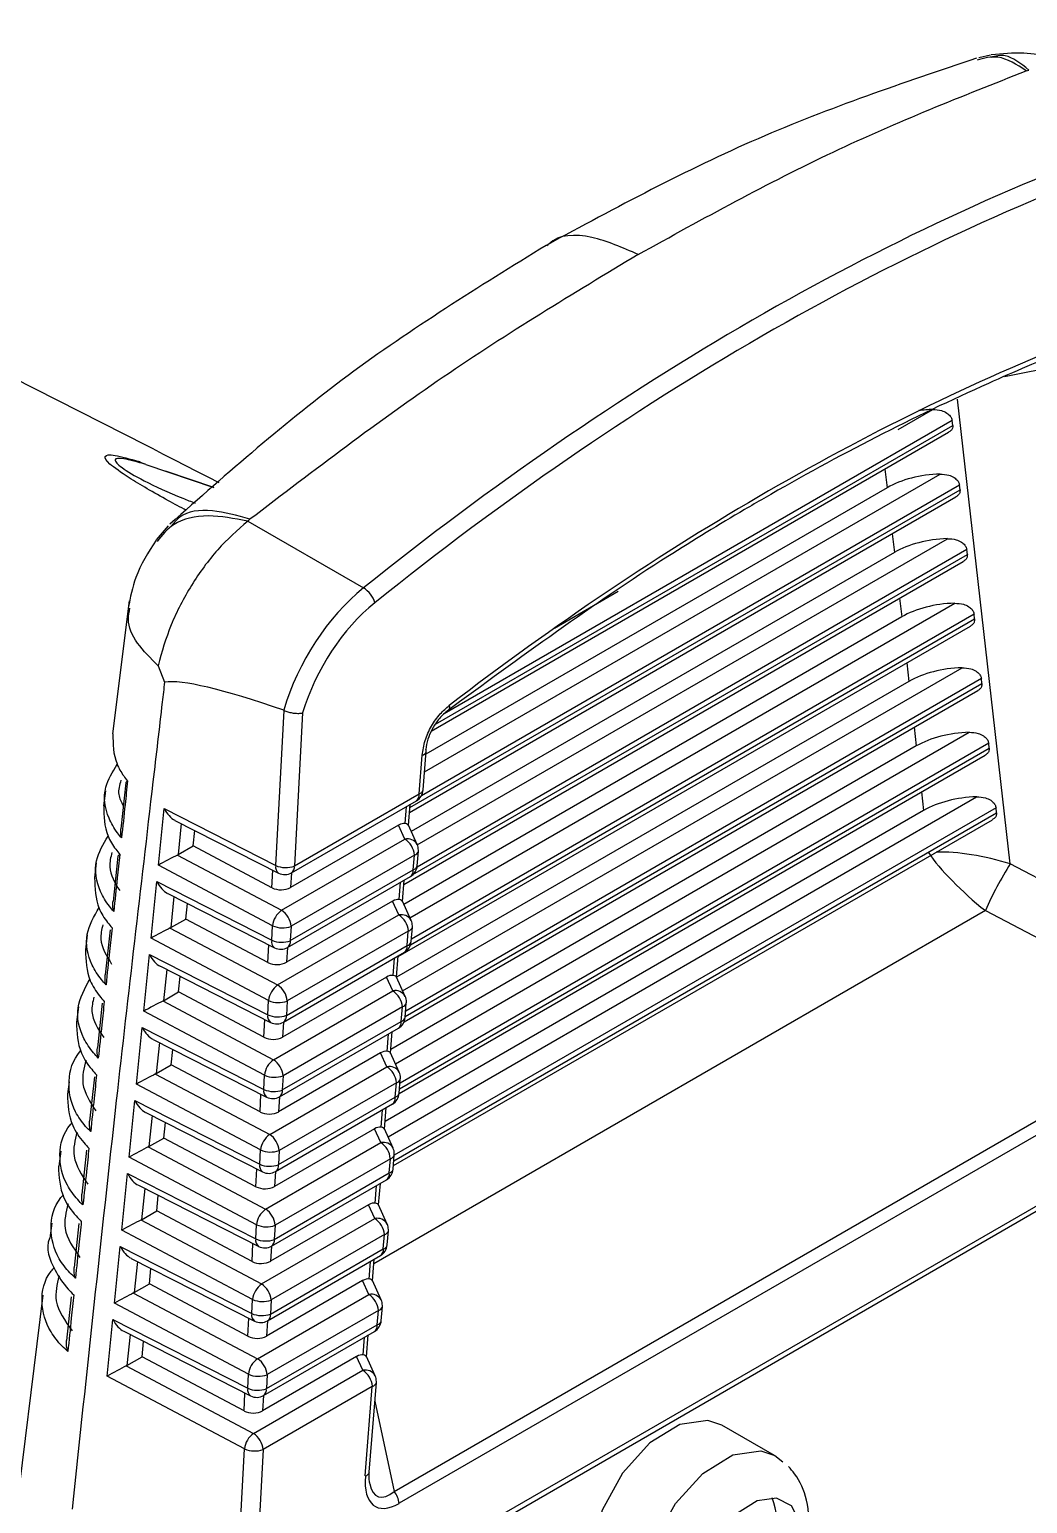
# Model space of a CAD drawing. Extents: x 17.1 to 113.1, y 3.8 to 84.5.
# Drawn here: x 26.291 to 27.026, y 69.6 to 70.685 of the extents above; entities that cross this region are included whole.
import ezdxf

# ---------------------------------------------------------------- set-up
doc = ezdxf.new("R2010")
doc.units = 0
doc.header["$MEASUREMENT"] = 0
doc.layers.add('OBJECT', color=7, linetype='CONTINUOUS')

msp = doc.modelspace()

# ---------------------------------------------------------------- linework, layer by layer
at = {"layer": 'OBJECT'}
for p, q in [((26.999, 70.6662), (26.9904, 70.6643)), ((27.0253, 70.6546), (27.0271, 70.6552)), ((27.0092, 70.4295), (27.085, 70.4449)), ((26.9309, 70.3905), (26.9564, 70.4053)), ((27.0134, 70.0708), (26.9747, 70.4129)), ((26.5901, 70.1737), (26.9711, 70.3936)), ((26.9707, 70.3972), (26.5965, 70.1812)), ((26.9711, 70.3936), (26.9707, 70.3972)), ((26.5871, 70.1686), (26.968, 70.3885)), ((26.377, 70.3648), (26.427, 70.3479)), ((26.4271, 70.348), (26.3915, 70.36)), ((26.9212, 70.3614), (26.9228, 70.3476)), ((26.9761, 70.3497), (26.5798, 70.121)), ((26.5822, 70.1386), (26.9618, 70.3577)), ((26.9765, 70.3461), (26.9761, 70.3497)), ((26.5711, 70.1087), (26.9734, 70.3409)), ((26.5714, 70.1123), (26.9765, 70.3461)), ((26.9228, 70.3476), (26.5832, 70.1516)), ((26.3934, 70.3197), (26.3846, 70.3093)), ((26.4536, 70.3245), (26.4519, 70.3232)), ((26.4519, 70.3232), (26.5372, 70.274)), ((26.5768, 70.0849), (26.9672, 70.3102)), ((26.9266, 70.3139), (26.9282, 70.3001)), ((26.9282, 70.3001), (26.5724, 70.0947)), ((26.5736, 70.0629), (26.9819, 70.2986)), ((26.9815, 70.3022), (26.5766, 70.0685)), ((26.9819, 70.2986), (26.9815, 70.3022)), ((26.567, 70.0557), (26.9788, 70.2934)), ((26.3647, 70.2645), (26.3524, 70.1665)), ((26.5714, 70.0311), (26.9726, 70.2627)), ((26.6778, 70.2444), (26.7247, 70.2715)), ((26.932, 70.2664), (26.9336, 70.2526)), ((26.9336, 70.2526), (26.567, 70.041)), ((26.5718, 70.0112), (26.9872, 70.2511)), ((26.9868, 70.2547), (26.5725, 70.0155)), ((26.9872, 70.2511), (26.9868, 70.2547)), ((26.5628, 70.0026), (26.9842, 70.2459)), ((26.9374, 70.2189), (26.9389, 70.2051)), ((26.3859, 70.2167), (26.3907, 70.2046)), ((26.566, 69.9774), (26.978, 70.2152)), ((26.9922, 70.2072), (26.5683, 69.9624)), ((26.9926, 70.2035), (26.9922, 70.2072)), ((26.9389, 70.2051), (26.5616, 69.9873)), ((26.5671, 69.9545), (26.9896, 70.1984)), ((26.5679, 69.9584), (26.9926, 70.2035)), ((26.4726, 70.0697), (26.4787, 70.1838)), ((26.4787, 70.1838), (26.4784, 70.1839)), ((26.4923, 70.1819), (26.4863, 70.0693)), ((26.5607, 69.9237), (26.9833, 70.1677)), ((26.9428, 70.1714), (26.9443, 70.1576)), ((26.9443, 70.1576), (26.5573, 69.9342)), ((26.5637, 69.9053), (26.998, 70.156)), ((26.9976, 70.1596), (26.5641, 69.9094)), ((26.5811, 70.1252), (26.5834, 70.1537)), ((26.998, 70.156), (26.9976, 70.1596)), ((26.5635, 69.9018), (26.9949, 70.1509)), ((26.5782, 70.1224), (26.5805, 70.1508)), ((26.3471, 70.1247), (26.3457, 70.1135)), ((26.3621, 70.1305), (26.3584, 70.0967)), ((26.4863, 70.0693), (26.5782, 70.1224)), ((26.9481, 70.1238), (26.9497, 70.1101)), ((26.3862, 70.0698), (26.3903, 70.1115)), ((26.3903, 70.1115), (26.4726, 70.0697)), ((26.4842, 70.0643), (26.5762, 70.1173)), ((26.9497, 70.1101), (26.5532, 69.8811)), ((26.5553, 69.8699), (26.9887, 70.1202)), ((27.003, 70.1121), (26.5599, 69.8563)), ((26.5678, 70.1005), (26.5688, 70.1131)), ((26.5704, 70.0991), (26.5716, 70.1147)), ((27.0034, 70.1085), (27.003, 70.1121)), ((26.3983, 70.1028), (26.4747, 70.064)), ((26.403, 70.1005), (26.4007, 70.0776)), ((26.563, 70.0993), (26.4835, 70.0534)), ((26.5593, 69.8487), (27.0003, 70.1033)), ((26.5596, 69.8523), (27.0034, 70.1085)), ((26.5677, 70.0891), (26.563, 70.0993)), ((26.5767, 70.0851), (26.5703, 70.0993)), ((26.4118, 70.084), (26.4129, 70.0954)), ((26.4769, 70.0367), (26.5677, 70.0891)), ((26.4002, 70.0773), (26.4769, 70.0367)), ((26.4007, 70.0776), (26.4118, 70.084)), ((26.4698, 70.0532), (26.4118, 70.084)), ((26.5747, 70.0773), (26.4839, 70.0249)), ((26.5738, 70.0665), (26.5747, 70.0773)), ((26.5767, 70.0694), (26.5776, 70.0802)), ((26.3404, 70.0717), (26.339, 70.0605)), ((26.3564, 70.0764), (26.3528, 70.043)), ((26.4702, 70.0253), (26.3862, 70.0698)), ((26.4698, 70.0532), (26.4705, 70.0661)), ((26.4833, 70.0143), (26.5738, 70.0665)), ((27.1709, 69.9881), (27.0134, 70.0708)), ((26.3808, 70.0161), (26.3849, 70.0578)), ((26.3849, 70.0578), (26.4696, 70.0147)), ((26.4813, 70.0093), (26.5718, 70.0615)), ((26.4841, 70.0642), (26.4835, 70.0534)), ((26.5634, 70.0446), (26.5644, 70.0573)), ((26.566, 70.0432), (26.5672, 70.0589)), ((26.393, 70.0491), (26.4717, 70.009)), ((26.3976, 70.0467), (26.3953, 70.0239)), ((26.4064, 70.0302), (26.4075, 70.0417)), ((26.5586, 70.0434), (26.4806, 69.9984)), ((26.9952, 70.0364), (26.5449, 69.7765)), ((26.5632, 70.0332), (26.5586, 70.0434)), ((26.5723, 70.0292), (26.5659, 70.0434)), ((26.9952, 70.0364), (27.1552, 69.9525)), ((26.3948, 70.0236), (26.4739, 69.9817)), ((26.3953, 70.0239), (26.4064, 70.0302)), ((26.4668, 69.9982), (26.4064, 70.0302)), ((26.4696, 70.0147), (26.4702, 70.0253)), ((26.4739, 69.9817), (26.5632, 70.0332)), ((26.4839, 70.0249), (26.4833, 70.0143)), ((26.5723, 70.0136), (26.5732, 70.0243)), ((26.3338, 70.0186), (26.3324, 70.0075)), ((26.3506, 70.0223), (26.347, 69.9891)), ((26.4672, 69.9703), (26.3808, 70.0161)), ((26.5702, 70.0214), (26.4809, 69.9699)), ((26.5694, 70.0107), (26.5702, 70.0214)), ((26.3754, 69.9624), (26.3796, 70.004)), ((26.3796, 70.004), (26.4667, 69.9597)), ((26.4668, 69.9982), (26.4675, 70.0112)), ((26.4783, 69.9543), (26.5673, 70.0057)), ((26.4804, 69.9593), (26.5694, 70.0107)), ((26.4812, 70.0092), (26.4806, 69.9984)), ((26.559, 69.9887), (26.56, 70.0015)), ((26.5615, 69.9873), (26.5628, 70.0031)), ((26.3876, 69.9954), (26.4688, 69.9541)), ((26.3923, 69.993), (26.39, 69.9701)), ((26.401, 69.9765), (26.4022, 69.988)), ((26.5542, 69.9875), (26.4776, 69.9433)), ((26.5588, 69.9773), (26.5542, 69.9875)), ((26.5679, 69.9733), (26.5615, 69.9875)), ((26.3894, 69.9699), (26.471, 69.9266)), ((26.39, 69.9701), (26.401, 69.9765)), ((26.4639, 69.9432), (26.401, 69.9765)), ((26.4667, 69.9597), (26.4672, 69.9703)), ((26.471, 69.9266), (26.5588, 69.9773)), ((26.4809, 69.9699), (26.4804, 69.9593)), ((26.5679, 69.9578), (26.5687, 69.9684)), ((26.3273, 69.9655), (26.3259, 69.9544)), ((26.3448, 69.9682), (26.3413, 69.9353)), ((26.4643, 69.9152), (26.3754, 69.9624)), ((26.5658, 69.9656), (26.478, 69.9149)), ((26.565, 69.9549), (26.5658, 69.9656)), ((26.37, 69.9086), (26.3742, 69.9503)), ((26.3742, 69.9503), (26.4637, 69.9047)), ((26.4639, 69.9432), (26.4646, 69.9562)), ((26.4754, 69.8993), (26.5629, 69.9499)), ((26.4774, 69.9044), (26.565, 69.9549)), ((26.4782, 69.9543), (26.4776, 69.9433)), ((26.5571, 69.9315), (26.5584, 69.9473)), ((26.5598, 69.6088), (27.1552, 69.9525)), ((26.3822, 69.9416), (26.4658, 69.8991)), ((26.3869, 69.9393), (26.3846, 69.9164)), ((26.5546, 69.9328), (26.5556, 69.9456)), ((27.1587, 69.9438), (26.5634, 69.6001)), ((26.3956, 69.9228), (26.3968, 69.9342)), ((26.5498, 69.9317), (26.4747, 69.8883)), ((26.5544, 69.9215), (26.5498, 69.9317)), ((26.5635, 69.9174), (26.557, 69.9317)), ((26.3391, 69.9141), (26.3355, 69.8814)), ((26.3841, 69.9161), (26.4681, 69.8716)), ((26.3846, 69.9164), (26.3956, 69.9228)), ((26.461, 69.8882), (26.3956, 69.9228)), ((26.4637, 69.9047), (26.4643, 69.9152)), ((26.4681, 69.8716), (26.5544, 69.9215)), ((26.478, 69.9149), (26.4774, 69.9044)), ((26.3205, 69.9103), (26.3193, 69.9013)), ((26.4614, 69.8602), (26.37, 69.9086)), ((26.5614, 69.9097), (26.4751, 69.8598)), ((26.5606, 69.8991), (26.5614, 69.9097)), ((26.5635, 69.9019), (26.5643, 69.9125)), ((26.3646, 69.8549), (26.3688, 69.8966)), ((26.3688, 69.8966), (26.4608, 69.8498)), ((26.461, 69.8882), (26.4617, 69.9012)), ((26.4724, 69.8444), (26.5585, 69.8941)), ((26.4745, 69.8494), (26.5606, 69.8991)), ((26.4753, 69.8993), (26.4747, 69.8883)), ((26.3768, 69.8879), (26.4629, 69.8441)), ((26.3815, 69.8855), (26.3792, 69.8627)), ((26.5501, 69.877), (26.5512, 69.8898)), ((26.5527, 69.8756), (26.554, 69.8914)), ((26.3902, 69.869), (26.3914, 69.8805)), ((26.5454, 69.8758), (26.4717, 69.8333)), ((26.55, 69.8656), (26.5454, 69.8758)), ((26.559, 69.8616), (26.5526, 69.8758)), ((26.3333, 69.8601), (26.3298, 69.8276)), ((26.3787, 69.8624), (26.4651, 69.8166)), ((26.3792, 69.8627), (26.3902, 69.869)), ((26.458, 69.8331), (26.3902, 69.869)), ((26.4608, 69.8498), (26.4614, 69.8602)), ((26.4651, 69.8166), (26.55, 69.8656)), ((26.4751, 69.8598), (26.4745, 69.8494)), ((26.6102, 69.5713), (27.1123, 69.8612)), ((26.6123, 69.5764), (27.1143, 69.8662)), ((26.3142, 69.8594), (26.3128, 69.8482)), ((26.4584, 69.8052), (26.3646, 69.8549)), ((26.557, 69.8538), (26.4721, 69.8048)), ((26.5562, 69.8433), (26.557, 69.8538)), ((26.5591, 69.8461), (26.5599, 69.8567)), ((26.3592, 69.8012), (26.3634, 69.8428)), ((26.3634, 69.8428), (26.4578, 69.7948)), ((26.458, 69.8331), (26.4587, 69.8462)), ((26.4695, 69.7894), (26.5541, 69.8382)), ((26.4715, 69.7944), (26.5562, 69.8433)), ((26.4723, 69.8443), (26.4717, 69.8333)), ((26.3714, 69.8342), (26.46, 69.7891)), ((26.3761, 69.8318), (26.3738, 69.8089)), ((26.5457, 69.8211), (26.5467, 69.834)), ((26.5483, 69.8197), (26.5496, 69.8356)), ((26.3849, 69.8153), (26.386, 69.8268)), ((26.541, 69.8199), (26.4688, 69.7783)), ((26.5456, 69.8097), (26.541, 69.8199)), ((26.5546, 69.8057), (26.5482, 69.8199)), ((26.3076, 69.8063), (26.3063, 69.7952)), ((26.3276, 69.8061), (26.3242, 69.7738)), ((26.3733, 69.8087), (26.4622, 69.7616)), ((26.3738, 69.8089), (26.3849, 69.8153)), ((26.4551, 69.7781), (26.3849, 69.8153)), ((26.4622, 69.7616), (26.5456, 69.8097)), ((26.4555, 69.7502), (26.3592, 69.8012)), ((26.4578, 69.7948), (26.4584, 69.8052)), ((26.5526, 69.7979), (26.4692, 69.7498)), ((26.4721, 69.8048), (26.4715, 69.7944)), ((26.5517, 69.7874), (26.5526, 69.7979)), ((26.5547, 69.7903), (26.5555, 69.8008)), ((26.3539, 69.7474), (26.358, 69.7891)), ((26.358, 69.7891), (26.4549, 69.7398)), ((26.4551, 69.7781), (26.4558, 69.7913)), ((26.4686, 69.7394), (26.5517, 69.7874)), ((26.4694, 69.7893), (26.4688, 69.7783)), ((26.366, 69.7804), (26.457, 69.7342)), ((26.3707, 69.7781), (26.3684, 69.7552)), ((26.3795, 69.7616), (26.3806, 69.773)), ((26.4665, 69.7344), (26.5497, 69.7824)), ((26.5413, 69.7652), (26.5423, 69.7782)), ((26.5439, 69.7638), (26.5451, 69.7798)), ((26.5365, 69.7641), (26.4658, 69.7232)), ((26.5412, 69.7538), (26.5365, 69.7641)), ((26.5502, 69.7498), (26.5438, 69.764)), ((26.3011, 69.7532), (26.2579, 69.4026)), ((26.3219, 69.7521), (26.3185, 69.72)), ((26.3679, 69.7549), (26.4592, 69.7065)), ((26.3684, 69.7552), (26.3795, 69.7616)), ((26.4521, 69.7231), (26.3795, 69.7616)), ((26.4592, 69.7065), (26.5412, 69.7538)), ((26.4525, 69.6951), (26.3539, 69.7474)), ((26.4549, 69.7398), (26.4555, 69.7502)), ((26.5482, 69.7421), (26.4662, 69.6948)), ((26.4692, 69.7498), (26.4686, 69.7394)), ((26.5473, 69.7316), (26.5482, 69.7421)), ((26.5502, 69.7345), (26.5511, 69.7449)), ((26.3485, 69.6937), (26.3527, 69.7354)), ((26.3527, 69.7354), (26.452, 69.6848)), ((26.4521, 69.7231), (26.4528, 69.7363)), ((26.4657, 69.6845), (26.5473, 69.7316)), ((26.4664, 69.7344), (26.4658, 69.7232)), ((26.3607, 69.7267), (26.4541, 69.6792)), ((26.3653, 69.7243), (26.363, 69.7015)), ((26.3741, 69.7079), (26.3752, 69.7193)), ((26.4636, 69.6794), (26.5453, 69.7266)), ((26.5369, 69.7093), (26.5379, 69.7224)), ((26.5395, 69.708), (26.5407, 69.724)), ((26.363, 69.7015), (26.3741, 69.7079)), ((26.4492, 69.6681), (26.3741, 69.7079)), ((26.5321, 69.7082), (26.4629, 69.6682)), ((26.5367, 69.698), (26.5321, 69.7082)), ((26.5458, 69.694), (26.5394, 69.7082)), ((26.3625, 69.7012), (26.4563, 69.6515)), ((26.4563, 69.6515), (26.5367, 69.698)), ((26.4496, 69.6401), (26.3485, 69.6937)), ((26.452, 69.6848), (26.4525, 69.6951)), ((26.5437, 69.6862), (26.4633, 69.6397)), ((26.4662, 69.6948), (26.4657, 69.6845)), ((26.5385, 69.6202), (26.5437, 69.6862)), ((26.5414, 69.6231), (26.5467, 69.6891)), ((26.4492, 69.6681), (26.4499, 69.6813)), ((26.4635, 69.6794), (26.4629, 69.6682)), ((26.5456, 69.6754), (26.5598, 69.6088)), ((26.8399, 69.6352), (26.801, 69.6577)), ((26.4302, 69.2777), (26.4496, 69.6401)), ((26.4633, 69.6397), (26.4438, 69.2771)), ((26.84, 69.6352), (26.8459, 69.6306))]:
    msp.add_line(p, q, dxfattribs=at)
at = {"layer": 'OBJECT', "flags": 128}
for points in [[(26.6004, 70.1874), (26.6005, 70.1864), (26.6005, 70.1855), (26.6004, 70.1847), (26.6001, 70.184), (26.5997, 70.1834), (26.5992, 70.183), (26.5986, 70.1827), (26.5978, 70.1826)], [(26.801, 69.6577), (26.7908, 69.6611), (26.7702, 69.6581), (26.7481, 69.6445), (26.728, 69.6223), (26.713, 69.595), (26.7052, 69.5667), (26.706, 69.5417), (26.7151, 69.5237), (26.7211, 69.5191)], [(26.7597, 69.4968), (26.754, 69.5013), (26.7449, 69.5192), (26.7441, 69.5442), (26.7518, 69.5726), (26.7669, 69.5999), (26.787, 69.6221), (26.8091, 69.6357), (26.8297, 69.6387), (26.84, 69.6352)], [(26.7893, 69.5094), (26.8004, 69.5039), (26.8146, 69.5059), (26.8298, 69.5153), (26.8436, 69.5305), (26.8539, 69.5493), (26.8592, 69.5688), (26.8587, 69.586), (26.8524, 69.5983), (26.8413, 69.6039), (26.8271, 69.6018), (26.812, 69.5924), (26.7981, 69.5772), (26.7878, 69.5584), (26.7825, 69.5389), (26.783, 69.5217), (26.7893, 69.5094)]]:
    msp.add_lwpolyline(points, dxfattribs=at)
at = {"layer": 'OBJECT'}
for centre, radius, start, end in [((26.5276, 70.258), 0.0186, 15.6267, 59.0145), ((26.5796, 70.1546), 0.00391, 283.0555, 345.9527), ((26.5811, 70.1538), 0.00232, 356.2747, 32.3195), ((26.5712, 70.126), 0.01, 299.9973, 355.4803), ((26.5733, 70.1215), 0.00502, 304.9402, 10.3609), ((26.5773, 70.1262), 0.00391, 283.0553, 345.9535), ((26.5695, 70.0811), 0.00822, 29.0486, 103.1301), ((26.5592, 70.0761), 0.0155, 4.5064, 56.9503), ((26.5738, 70.0811), 0.00391, 283.0562, 345.9525), ((26.5676, 70.0809), 0.01, 0, 24.3071), ((26.5676, 70.0809), 0.01, 355.4803, 0), ((26.4777, 70.0683), 0.00527, 165.5737, 235.306), ((26.4799, 70.0866), 0.0185, 246.6295, 290.1937), ((26.4813, 70.0684), 0.00502, 304.9402, 10.3609), ((26.5668, 70.0702), 0.01, 299.9973, 355.4803), ((26.5687, 70.0657), 0.00517, 305.9993, 9.3018), ((26.5729, 70.0703), 0.00391, 283.0549, 345.9533), ((27.2309, 69.9333), 0.2573, 147.6901, 156.3549), ((26.4792, 70.0729), 0.01, 243.0373, 299.9973), ((26.4865, 70.0233), 0.0165, 125.855, 173.2356), ((26.4684, 70.0237), 0.0155, 4.5064, 56.9503), ((26.5651, 70.0252), 0.00822, 29.0491, 103.13), ((26.4775, 70.0422), 0.0185, 246.6282, 290.1952), ((26.5548, 70.0202), 0.0155, 4.5073, 56.9494), ((26.5694, 70.0252), 0.00391, 283.0553, 345.953), ((26.5632, 70.0251), 0.01, 0, 24.3071), ((26.5632, 70.0251), 0.01, 355.4803, 0), ((26.4749, 70.0135), 0.00546, 166.9451, 233.9344), ((26.477, 70.0316), 0.0185, 246.6287, 290.1944), ((26.4784, 70.0134), 0.00502, 304.9397, 10.3614), ((26.5623, 70.0144), 0.01, 299.9973, 355.4803), ((26.5685, 70.0145), 0.00391, 283.0565, 345.952), ((26.4763, 70.018), 0.01, 243.0373, 299.9973), ((26.5643, 70.0099), 0.00517, 306.0006, 9.3005), ((26.4836, 69.9683), 0.0165, 125.8546, 173.235), ((26.4655, 69.9687), 0.0155, 4.5073, 56.9494), ((26.4746, 69.9872), 0.0185, 246.6286, 290.1946), ((26.5607, 69.9693), 0.00822, 29.0479, 103.1311), ((26.5504, 69.9643), 0.0155, 4.5063, 56.9499), ((26.5649, 69.9694), 0.00391, 283.053, 345.9554), ((26.5588, 69.9692), 0.01, 0, 24.3071), ((26.5588, 69.9692), 0.01, 355.4803, 0), ((26.472, 69.9585), 0.00546, 166.9454, 233.9341), ((26.474, 69.9767), 0.0185, 246.6283, 290.1948), ((26.4754, 69.9584), 0.00502, 304.9413, 10.3598), ((26.5579, 69.9585), 0.01, 299.9973, 355.4803), ((26.5641, 69.9587), 0.00391, 283.0552, 345.953), ((26.4733, 69.963), 0.01, 243.0373, 299.9973), ((26.5599, 69.9541), 0.00517, 305.9994, 9.3017), ((26.4806, 69.9133), 0.0165, 125.854, 173.2355), ((26.4625, 69.9136), 0.0155, 4.5063, 56.9499), ((26.4716, 69.9322), 0.0185, 246.6286, 290.1952), ((26.5563, 69.9135), 0.00822, 29.0489, 103.13), ((26.546, 69.9085), 0.0155, 4.507, 56.9498), ((26.5544, 69.9133), 0.01, 0, 24.3071), ((26.4691, 69.9035), 0.00546, 166.9455, 233.934), ((26.4711, 69.9217), 0.0185, 246.6283, 290.1949), ((26.4725, 69.9035), 0.00502, 304.94, 10.3611), ((26.5605, 69.9135), 0.00391, 283.055, 345.9533), ((26.5544, 69.9133), 0.01, 355.4803, 0), ((26.4704, 69.908), 0.01, 243.0373, 299.9973), ((26.5535, 69.9027), 0.01, 299.9973, 355.4803), ((26.5555, 69.8982), 0.00517, 305.9995, 9.3016), ((26.5597, 69.9029), 0.00391, 283.0557, 345.9527), ((26.4777, 69.8583), 0.0164, 125.854, 173.2365), ((26.4596, 69.8586), 0.0155, 4.507, 56.9498), ((26.4687, 69.8772), 0.0185, 246.6291, 290.1947), ((26.5519, 69.8576), 0.00822, 29.0486, 103.1303), ((26.5415, 69.8526), 0.0155, 4.5063, 56.95), ((26.5499, 69.8575), 0.01, 0, 24.3071), ((26.4661, 69.8485), 0.00546, 166.9454, 233.9341), ((26.4681, 69.8667), 0.0185, 246.6284, 290.1948), ((26.4696, 69.8485), 0.00502, 304.9402, 10.3609), ((26.5561, 69.8576), 0.00391, 283.0495, 345.9588), ((26.5499, 69.8575), 0.01, 355.4803, 0), ((26.4674, 69.853), 0.01, 243.0373, 299.9973), ((26.5491, 69.8469), 0.01, 299.9973, 355.4803), ((26.5511, 69.8424), 0.00517, 305.9995, 9.3016), ((26.5553, 69.8471), 0.00391, 283.0562, 345.9521), ((26.4747, 69.8032), 0.0165, 125.8547, 173.2347), ((26.4567, 69.8036), 0.0155, 4.5063, 56.95), ((26.5474, 69.8017), 0.00822, 29.0491, 103.1298), ((26.5371, 69.7967), 0.0155, 4.5062, 56.9505), ((26.5455, 69.8016), 0.01, 0, 24.3071), ((26.4632, 69.7936), 0.00546, 166.9459, 233.9341), ((26.4652, 69.8117), 0.0185, 246.6285, 290.1947), ((26.4657, 69.8221), 0.0185, 246.6285, 290.1953), ((26.5517, 69.8017), 0.00391, 283.0553, 345.9531), ((26.5455, 69.8016), 0.01, 355.4803, 0), ((26.4645, 69.7981), 0.01, 243.0373, 299.9973), ((26.4666, 69.7935), 0.00502, 304.9401, 10.361), ((26.5447, 69.7911), 0.01, 299.9973, 355.4803), ((26.5467, 69.7866), 0.00517, 305.9998, 9.3013), ((26.5509, 69.7912), 0.00391, 283.0554, 345.9531), ((26.4718, 69.7482), 0.0164, 125.854, 173.2364), ((26.4537, 69.7486), 0.0155, 4.5062, 56.9505), ((26.543, 69.7458), 0.00822, 29.0485, 103.1304), ((26.5327, 69.7408), 0.0155, 4.5074, 56.9494), ((26.4628, 69.7671), 0.0185, 246.6285, 290.1953), ((26.5473, 69.7459), 0.00391, 283.0554, 345.9529), ((26.5411, 69.7457), 0.01, 0, 24.3071), ((26.5411, 69.7457), 0.01, 355.4803, 0), ((26.4602, 69.7386), 0.00546, 166.9459, 233.9342), ((26.4622, 69.7568), 0.0185, 246.6285, 290.1948), ((26.4615, 69.7431), 0.01, 243.0373, 299.9973), ((26.4637, 69.7385), 0.00502, 304.9404, 10.3607), ((26.5403, 69.7353), 0.01, 299.9973, 355.4803), ((26.5422, 69.7308), 0.00517, 305.9996, 9.3015), ((26.5465, 69.7354), 0.00391, 283.0553, 345.9529), ((26.4688, 69.6932), 0.0165, 125.8547, 173.2347), ((26.4508, 69.6935), 0.0155, 4.5074, 56.9494), ((26.5386, 69.69), 0.00822, 29.0491, 103.1298), ((26.5283, 69.685), 0.0155, 4.5063, 56.9505), ((26.4598, 69.7121), 0.0185, 246.6285, 290.1948), ((26.5429, 69.69), 0.00391, 283.0553, 345.9532), ((26.5367, 69.6898), 0.01, 0, 24.3071), ((26.5367, 69.6898), 0.01, 355.4803, 0), ((26.4573, 69.6836), 0.00546, 166.9454, 233.9346), ((26.4593, 69.7018), 0.0185, 246.6285, 290.1948), ((26.4586, 69.6881), 0.01, 243.0373, 299.9973), ((26.4607, 69.6836), 0.00502, 304.9401, 10.3609), ((26.4659, 69.6382), 0.0165, 125.8547, 173.2358), ((26.4478, 69.6385), 0.0155, 4.5063, 56.9505), ((26.4569, 69.6571), 0.0185, 246.6285, 290.1953), ((26.5377, 69.624), 0.00391, 283.0555, 345.9529), ((26.5478, 69.5988), 0.0156, 4.6796, 39.5499), ((26.7732, 69.5813), 0.0689, 280.7391, 19.2663)]:
    msp.add_arc(centre, radius, start, end, dxfattribs=at)
for centre, major_axis, ratio, start_param, end_param in [((26.907, 68.5855), (1.0308, 2.0018), 0.606843, 0.574391, 0.937899), ((26.9141, 68.5819), (1.0257, 1.9932), 0.60697, 0.574247, 0.937755), ((26.9165, 68.5264), (0.9928, 1.9312), 0.606953, 0.600984, 0.910013), ((26.9599, 70.3703), (0.0603, -0.0001), 0.581691, 1.628662, 1.801841), ((26.9653, 70.3228), (0.0603, -0.0001), 0.581691, 1.628662, 2.353592), ((26.9706, 70.2752), (0.0603, -0.0001), 0.581691, 1.628662, 2.353592), ((26.5565, 70.1841), (0.0554, 0.1065), 0.604579, 0.940429, 1.87705), ((26.5636, 70.1805), (0.0504, 0.0979), 0.60697, 0.937755, 1.859289), ((26.976, 70.2277), (0.0603, -0.0001), 0.581691, 1.628662, 2.353592), ((26.9814, 70.1802), (0.0603, -0.0001), 0.581691, 1.628662, 2.353592), ((28.0863, 69.301), (1.7027, -0.8999), 0.049905, 2.831643, 3.072756), ((26.9868, 70.1327), (0.0603, -0.0001), 0.581691, 1.628662, 2.353592), ((26.397, 70.1148), (-0.0067, 0.0123), 0.526975, 1.548133, 2.485269), ((26.9922, 70.0852), (0.0603, -0.0001), 0.581691, 1.628662, 2.353592), ((26.5632, 70.0908), (0.00628, 0.00905), 0.580609, 0.271048, 0.888781), ((26.5602, 70.0973), (0.0101, 0.0018), 0.278097, 6.211834, 6.960412), ((26.3928, 70.0731), (0.0106, 0.0057), 0.026892, 0.783381, 2.231718), ((26.3937, 70.0818), (0.01, 0), 0.582929, 5.424008, 5.494108), ((26.9956, 70.0546), (0.0478, -0.0415), 0.225659, 3.849173, 4.89637), ((26.9956, 70.0546), (0.0617, -0.0151), 0.320651, 1.357691, 2.282996), ((26.3916, 70.061), (-0.0067, 0.0123), 0.526975, 1.548133, 2.485269), ((26.4765, 70.0576), (0.01, 0), 0.586595, 3.981097, 5.493179), ((26.5588, 70.0349), (0.00628, 0.00905), 0.580609, 0.271048, 0.888781), ((26.5558, 70.0414), (0.0101, 0.0018), 0.278097, 6.211834, 6.960412), ((26.3874, 70.0194), (0.0106, 0.0057), 0.026892, 0.783381, 2.231718), ((26.3883, 70.028), (0.01, 0), 0.582929, 5.424008, 5.494108), ((26.3862, 70.0073), (-0.0067, 0.0123), 0.526975, 1.548133, 2.485269), ((26.4735, 70.0026), (0.01, 0), 0.586595, 3.981097, 5.493179), ((26.5543, 69.979), (0.00628, 0.00905), 0.580609, 0.271048, 0.888781), ((26.5514, 69.9856), (0.0101, 0.0018), 0.278097, 6.211834, 6.960412), ((26.382, 69.9656), (0.0106, 0.0057), 0.026892, 0.783381, 2.231718), ((26.3829, 69.9743), (0.01, 0), 0.582929, 5.424008, 5.494108), ((26.3808, 69.9536), (-0.0067, 0.0123), 0.526975, 1.548133, 2.485269), ((26.4706, 69.9475), (0.01, 0), 0.586595, 3.981097, 5.493179), ((26.5499, 69.9231), (0.00628, 0.00905), 0.580609, 0.271048, 0.888781), ((26.547, 69.9297), (0.0101, 0.0018), 0.278097, 6.211834, 6.960412), ((26.3766, 69.9119), (0.0106, 0.0057), 0.026892, 0.783381, 2.231718), ((26.3775, 69.9206), (0.01, 0), 0.582929, 5.424008, 5.494108), ((26.3754, 69.8998), (-0.0067, 0.0123), 0.526975, 1.548133, 2.485269), ((26.4677, 69.8925), (0.01, 0), 0.586595, 3.981097, 5.493179), ((26.5455, 69.8673), (0.00628, 0.00905), 0.580609, 0.271048, 0.888781), ((26.5425, 69.8738), (0.0101, 0.0018), 0.278097, 6.211834, 6.960412), ((26.3713, 69.8582), (0.0106, 0.0057), 0.026892, 0.783381, 2.231718), ((26.3721, 69.8668), (0.01, 0), 0.582929, 5.424008, 5.494108), ((26.3701, 69.8461), (-0.0067, 0.0123), 0.526975, 1.548133, 2.485269), ((26.4647, 69.8375), (0.01, 0), 0.586595, 3.981097, 5.493179), ((26.5411, 69.8114), (0.00628, 0.00905), 0.580609, 0.271048, 0.888781), ((26.5381, 69.8179), (0.0101, 0.0018), 0.278097, 6.211834, 6.960412), ((26.3659, 69.8044), (0.0106, 0.0057), 0.026892, 0.783381, 2.231718), ((26.3667, 69.8131), (0.01, 0), 0.582929, 5.424008, 5.494108), ((26.3647, 69.7924), (-0.0067, 0.0123), 0.526975, 1.548133, 2.485269), ((26.4618, 69.7825), (0.01, 0), 0.586595, 3.981097, 5.493179), ((26.5367, 69.7555), (0.00628, 0.00905), 0.580609, 0.271048, 0.888781), ((26.5337, 69.7621), (0.0101, 0.0018), 0.278097, 6.211834, 6.960412), ((26.3605, 69.7507), (0.0106, 0.0057), 0.026892, 0.783381, 2.231718), ((26.3614, 69.7594), (0.01, 0), 0.582929, 5.424008, 5.494108), ((26.3593, 69.7386), (-0.0067, 0.0123), 0.526975, 1.548133, 2.485269), ((26.4588, 69.7274), (0.01, 0), 0.586595, 3.981097, 5.493179), ((26.5323, 69.6997), (0.00628, 0.00905), 0.580609, 0.271048, 0.888781), ((26.5293, 69.7062), (0.0101, 0.0018), 0.278097, 6.211834, 6.960412), ((26.3551, 69.697), (0.0106, 0.0057), 0.026892, 0.783381, 2.231718), ((26.356, 69.7056), (0.01, 0), 0.582929, 5.424008, 5.494108), ((26.4559, 69.6724), (0.01, 0), 0.586595, 3.981097, 5.493179), ((26.572, 69.646), (0.0259, 0.0483), 0.443439, 2.35159, 3.763116), ((26.5649, 69.6497), (0.017, 0.0446), 0.376367, 2.614846, 3.717601)]:
    msp.add_ellipse(centre, major_axis=major_axis, ratio=ratio, start_param=start_param, end_param=end_param, dxfattribs=at)
for points, knots in [([(26.431, 70.3513), (26.3434, 70.3961), (26.0605, 70.5406), (25.5769, 70.7727), (24.9811, 71.0482), (24.3807, 71.31), (23.9744, 71.4821), (23.7675, 71.5636), (23.763, 71.5654)], [0, 0, 0, 0, 0.100493, 0.324349, 0.548083, 0.771657, 0.995036, 1, 1, 1, 1]), ([(26.9887, 70.6639), (26.9345, 70.6457), (26.8255, 70.609), (26.7232, 70.5539), (26.6717, 70.5261)], [0, 0, 0, 0, 0.497074, 1, 1, 1, 1]), ([(27.0253, 70.6546), (27.0183, 70.6591), (27.0057, 70.6672), (26.9941, 70.6639), (26.989, 70.6624)], [0, 0, 0, 0, 0.562752, 1, 1, 1, 1]), ([(27.0271, 70.6552), (27.0212, 70.6599), (27.0117, 70.6677), (27.0027, 70.6654), (26.9992, 70.6645)], [0, 0, 0, 0, 0.61267, 1, 1, 1, 1]), ([(27.0717, 70.6539), (27.0677, 70.656), (27.0592, 70.6604), (27.0425, 70.6655), (27.0222, 70.6685), (27.0075, 70.6671), (26.9995, 70.6663)], [0, 0, 0, 0, 0.197155, 0.418628, 0.683883, 1, 1, 1, 1]), ([(26.7395, 70.5194), (26.7874, 70.5459), (26.8833, 70.5987), (26.978, 70.636), (27.0253, 70.6546)], [0, 0, 0, 0, 0.5, 1, 1, 1, 1]), ([(26.7395, 70.5194), (26.728, 70.5244), (26.7043, 70.5348), (26.6802, 70.5344), (26.6726, 70.5261), (26.6721, 70.5256)], [0, 0, 0, 0, 0.4654059, 0.9664831, 1, 1, 1, 1]), ([(26.6717, 70.5261), (26.622, 70.4954), (26.5231, 70.4344), (26.4372, 70.3586), (26.3946, 70.3209)], [0, 0, 0, 0, 0.502982, 1, 1, 1, 1]), ([(26.7395, 70.5194), (26.6915, 70.4905), (26.5957, 70.4327), (26.501, 70.3606), (26.4536, 70.3245)], [0, 0, 0, 0, 0.5, 1, 1, 1, 1]), ([(27.068, 70.4541), (27.0633, 70.4522), (27.0398, 70.443), (26.9613, 70.4096), (26.8823, 70.3693), (26.8037, 70.3234), (26.7251, 70.2758), (26.6522, 70.2224), (26.5978, 70.1826)], [0, 0, 0, 0, 0.029968, 0.149857, 0.5, 0.529967, 0.649857, 1, 1, 1, 1]), ([(26.9564, 70.4053), (26.9586, 70.4052), (26.9623, 70.405), (26.9667, 70.403), (26.9693, 70.4007), (26.9704, 70.3987), (26.9706, 70.3976), (26.9707, 70.3972)], [0, 0, 0, 0, 0.3459345, 0.5774795, 0.7673166, 0.9280043, 1, 1, 1, 1]), ([(26.9711, 70.3936), (26.9711, 70.3929), (26.9711, 70.3915), (26.9699, 70.3897), (26.9686, 70.3889), (26.968, 70.3885)], [0, 0, 0, 0, 0.33826, 0.676496, 1, 1, 1, 1]), ([(26.4067, 70.331), (26.4023, 70.3334), (26.3861, 70.3421), (26.3649, 70.3544), (26.3488, 70.3658), (26.3454, 70.3716), (26.3522, 70.3726), (26.3652, 70.3689), (26.3717, 70.367)], [0, 0, 0, 0, 0.0863167, 0.3116704, 0.4882483, 0.6559302, 0.8280755, 1, 1, 1, 1]), ([(26.377, 70.3648), (26.3709, 70.3665), (26.3586, 70.3701), (26.3526, 70.369), (26.3574, 70.3632), (26.3751, 70.3527), (26.396, 70.343), (26.4102, 70.3376), (26.4132, 70.3364)], [0, 0, 0, 0, 0.18405, 0.368776, 0.55193, 0.735109, 0.942649, 1, 1, 1, 1]), ([(26.377, 70.3648), (26.3761, 70.3651), (26.3743, 70.3658), (26.3725, 70.3666), (26.3717, 70.367)], [0, 0, 0, 0, 0.500001, 1, 1, 1, 1]), ([(26.9618, 70.3577), (26.964, 70.3576), (26.9677, 70.3575), (26.9721, 70.3554), (26.9747, 70.3532), (26.9758, 70.3512), (26.976, 70.3501), (26.9761, 70.3497)], [0, 0, 0, 0, 0.3459348, 0.577479, 0.7673176, 0.9280035, 1, 1, 1, 1]), ([(26.9765, 70.3461), (26.9765, 70.3454), (26.9764, 70.344), (26.9753, 70.3422), (26.974, 70.3414), (26.9734, 70.3409)], [0, 0, 0, 0, 0.3382602, 0.6764966, 1, 1, 1, 1]), ([(26.4519, 70.3232), (26.442, 70.325), (26.4215, 70.3289), (26.3973, 70.3232), (26.3889, 70.3128), (26.3852, 70.3082)], [0, 0, 0, 0, 0.344258, 0.712567, 1, 1, 1, 1]), ([(26.4536, 70.3245), (26.4442, 70.3272), (26.4246, 70.3327), (26.404, 70.3299), (26.3977, 70.322), (26.3959, 70.3197)], [0, 0, 0, 0, 0.396584, 0.822207, 1, 1, 1, 1]), ([(26.4519, 70.3232), (26.4444, 70.3165), (26.4293, 70.3031), (26.4099, 70.2763), (26.3944, 70.2468), (26.3887, 70.2268), (26.3859, 70.2167)], [0, 0, 0, 0, 0.25, 0.5, 0.75, 1, 1, 1, 1]), ([(26.3844, 70.309), (26.3787, 70.3001), (26.3688, 70.2844), (26.3655, 70.2669), (26.364, 70.2593)], [0, 0, 0, 0, 0.570288, 1, 1, 1, 1]), ([(26.9672, 70.3102), (26.9694, 70.3101), (26.9731, 70.31), (26.9775, 70.3079), (26.98, 70.3057), (26.9812, 70.3037), (26.9814, 70.3025), (26.9815, 70.3022)], [0, 0, 0, 0, 0.345935, 0.577479, 0.767318, 0.928004, 1, 1, 1, 1]), ([(26.9819, 70.2986), (26.9819, 70.2979), (26.9818, 70.2965), (26.9807, 70.2947), (26.9794, 70.2938), (26.9788, 70.2934)], [0, 0, 0, 0, 0.33826, 0.676495, 1, 1, 1, 1]), ([(26.9726, 70.2627), (26.9748, 70.2626), (26.9785, 70.2624), (26.9829, 70.2604), (26.9854, 70.2582), (26.9866, 70.2562), (26.9868, 70.255), (26.9868, 70.2547)], [0, 0, 0, 0, 0.345935, 0.577479, 0.767317, 0.928004, 1, 1, 1, 1]), ([(26.3859, 70.2167), (26.3804, 70.2222), (26.3693, 70.2331), (26.3629, 70.248), (26.3646, 70.2564), (26.3652, 70.2591)], [0, 0, 0, 0, 0.401126, 0.802252, 1, 1, 1, 1]), ([(26.9872, 70.2511), (26.9872, 70.2504), (26.9872, 70.249), (26.9861, 70.2472), (26.9848, 70.2463), (26.9842, 70.2459)], [0, 0, 0, 0, 0.33826, 0.676494, 1, 1, 1, 1]), ([(26.978, 70.2152), (26.9802, 70.2151), (26.9839, 70.2149), (26.9882, 70.2129), (26.9908, 70.2106), (26.992, 70.2086), (26.9922, 70.2075), (26.9922, 70.2072)], [0, 0, 0, 0, 0.345935, 0.577479, 0.767317, 0.928004, 1, 1, 1, 1]), ([(26.3907, 70.2046), (26.3901, 70.1997), (26.3873, 70.1753), (26.3753, 70.0727), (26.3523, 69.8751), (26.3333, 69.6962), (26.3226, 69.5959)], [0, 0, 0, 0, 0.024148, 0.120739, 0.507103, 1, 1, 1, 1]), ([(26.9926, 70.2035), (26.9926, 70.2028), (26.9926, 70.2015), (26.9915, 70.1997), (26.9902, 70.1988), (26.9896, 70.1984)], [0, 0, 0, 0, 0.3382598, 0.6764946, 1, 1, 1, 1]), ([(26.5805, 70.1508), (26.581, 70.1544), (26.582, 70.1616), (26.5869, 70.1723), (26.5933, 70.1813), (26.5981, 70.1855), (26.6004, 70.1874)], [0, 0, 0, 0, 0.261879, 0.524406, 0.776419, 1, 1, 1, 1]), ([(26.4787, 70.1838), (26.4796, 70.1834), (26.4814, 70.1827), (26.4847, 70.1819), (26.488, 70.1816), (26.4905, 70.1816), (26.4918, 70.1818), (26.4923, 70.1819), (26.4923, 70.1819)], [0, 0, 0, 0, 0.219279, 0.438508, 0.659239, 0.882987, 0.985831, 1, 1, 1, 1]), ([(26.5978, 70.1826), (26.5957, 70.1806), (26.592, 70.177), (26.5874, 70.1697), (26.5842, 70.1623), (26.5834, 70.1575), (26.583, 70.1551)], [0, 0, 0, 0, 0.295336, 0.524716, 0.75446, 1, 1, 1, 1]), ([(26.3527, 70.1665), (26.3527, 70.159), (26.3528, 70.1485), (26.3593, 70.1371), (26.3625, 70.1331), (26.3635, 70.1318)], [0, 0, 0, 0, 0.625508, 0.883274, 1, 1, 1, 1]), ([(26.9833, 70.1677), (26.9856, 70.1676), (26.9892, 70.1674), (26.9936, 70.1654), (26.9962, 70.1631), (26.9973, 70.1611), (26.9975, 70.16), (26.9976, 70.1596)], [0, 0, 0, 0, 0.3459348, 0.577478, 0.7673169, 0.9280042, 1, 1, 1, 1]), ([(26.998, 70.156), (26.998, 70.1553), (26.998, 70.1539), (26.9968, 70.1521), (26.9956, 70.1513), (26.9949, 70.1509)], [0, 0, 0, 0, 0.33826, 0.676494, 1, 1, 1, 1]), ([(26.359, 70.0899), (26.358, 70.0911), (26.3541, 70.0958), (26.3474, 70.108), (26.3445, 70.1258), (26.3524, 70.1385), (26.3559, 70.1441)], [0, 0, 0, 0, 0.073859, 0.278229, 0.686625, 1, 1, 1, 1]), ([(26.3586, 70.1324), (26.3575, 70.1289), (26.3556, 70.1225), (26.3588, 70.1163), (26.3603, 70.1136)], [0, 0, 0, 0, 0.5563299, 1, 1, 1, 1]), ([(26.3635, 70.1318), (26.3628, 70.126), (26.3614, 70.1121), (26.3599, 70.0981), (26.359, 70.0899)], [0, 0, 0, 0, 0.412316, 1, 1, 1, 1]), ([(26.3621, 70.1305), (26.3623, 70.1308), (26.3625, 70.1312), (26.3632, 70.1317), (26.3634, 70.1318), (26.3635, 70.1318)], [0, 0, 0, 0, 0.773395, 0.980383, 1, 1, 1, 1]), ([(26.3459, 70.1135), (26.346, 70.106), (26.3462, 70.0951), (26.3532, 70.0833), (26.3567, 70.079), (26.3577, 70.0777)], [0, 0, 0, 0, 0.611071, 0.885051, 1, 1, 1, 1]), ([(26.9887, 70.1202), (26.9909, 70.1201), (26.9946, 70.1199), (26.999, 70.1179), (27.0016, 70.1156), (27.0027, 70.1136), (27.0029, 70.1125), (27.003, 70.1121)], [0, 0, 0, 0, 0.345935, 0.577478, 0.767317, 0.928004, 1, 1, 1, 1]), ([(27.0034, 70.1085), (27.0034, 70.1078), (27.0034, 70.1064), (27.0022, 70.1046), (27.0009, 70.1038), (27.0003, 70.1034)], [0, 0, 0, 0, 0.33826, 0.676494, 1, 1, 1, 1]), ([(26.3533, 70.0358), (26.3522, 70.0371), (26.3481, 70.0417), (26.3411, 70.0539), (26.3377, 70.0721), (26.3456, 70.0853), (26.3491, 70.0913)], [0, 0, 0, 0, 0.073396, 0.272928, 0.67159, 1, 1, 1, 1]), ([(26.359, 70.0899), (26.359, 70.0899), (26.3589, 70.0904), (26.3583, 70.0927), (26.3584, 70.0949), (26.3585, 70.0967)], [0, 0, 0, 0, 0.018378, 0.209687, 1, 1, 1, 1]), ([(26.3519, 70.0792), (26.351, 70.0757), (26.3487, 70.0661), (26.3542, 70.0569), (26.3577, 70.0511)], [0, 0, 0, 0, 0.370333, 1, 1, 1, 1]), ([(26.3577, 70.0777), (26.3571, 70.072), (26.3556, 70.058), (26.3541, 70.044), (26.3533, 70.0358)], [0, 0, 0, 0, 0.4123568, 1, 1, 1, 1]), ([(26.3563, 70.0764), (26.3564, 70.0767), (26.3566, 70.077), (26.3574, 70.0776), (26.3577, 70.0777), (26.3577, 70.0777)], [0, 0, 0, 0, 0.71714, 0.981648, 1, 1, 1, 1]), ([(26.3392, 70.0605), (26.3394, 70.0529), (26.3396, 70.0416), (26.347, 70.0296), (26.3509, 70.025), (26.352, 70.0237)], [0, 0, 0, 0, 0.5980303, 0.8866937, 1, 1, 1, 1]), ([(26.3476, 69.9818), (26.3464, 69.983), (26.3422, 69.9877), (26.3348, 69.9998), (26.3309, 70.0185), (26.3388, 70.0322), (26.3425, 70.0387)], [0, 0, 0, 0, 0.072616, 0.266647, 0.654263, 1, 1, 1, 1]), ([(26.3533, 70.0358), (26.3533, 70.0358), (26.3531, 70.0365), (26.3525, 70.0388), (26.3526, 70.0412), (26.3527, 70.043)], [0, 0, 0, 0, 0.017487, 0.25535, 1, 1, 1, 1]), ([(26.3452, 70.026), (26.3444, 70.0224), (26.342, 70.0126), (26.348, 70.0031), (26.3517, 69.9971)], [0, 0, 0, 0, 0.359268, 1, 1, 1, 1]), ([(26.352, 70.0237), (26.3514, 70.0179), (26.3499, 70.0039), (26.3484, 69.99), (26.3476, 69.9818)], [0, 0, 0, 0, 0.412394, 1, 1, 1, 1]), ([(26.3325, 70.0075), (26.3327, 69.9998), (26.333, 69.9882), (26.3409, 69.9758), (26.3451, 69.9709), (26.3463, 69.9696)], [0, 0, 0, 0, 0.585502, 0.888016, 1, 1, 1, 1]), ([(26.3419, 69.9277), (26.3407, 69.929), (26.3364, 69.9337), (26.3285, 69.9458), (26.3242, 69.9649), (26.332, 69.9792), (26.3358, 69.9863)], [0, 0, 0, 0, 0.071801, 0.260452, 0.637267, 1, 1, 1, 1]), ([(26.3476, 69.9818), (26.3476, 69.9818), (26.3473, 69.9825), (26.3467, 69.985), (26.3469, 69.9874), (26.3469, 69.9891)], [0, 0, 0, 0, 0.017029, 0.301873, 1, 1, 1, 1]), ([(26.3386, 69.9728), (26.3378, 69.9692), (26.3354, 69.959), (26.3417, 69.9493), (26.3459, 69.943)], [0, 0, 0, 0, 0.349111, 1, 1, 1, 1]), ([(26.3463, 69.9696), (26.3457, 69.9639), (26.3442, 69.9499), (26.3428, 69.9359), (26.3419, 69.9277)], [0, 0, 0, 0, 0.41243, 1, 1, 1, 1]), ([(26.3258, 69.9544), (26.3261, 69.9467), (26.3265, 69.9347), (26.3348, 69.922), (26.3394, 69.9169), (26.3406, 69.9156)], [0, 0, 0, 0, 0.573872, 0.889193, 1, 1, 1, 1]), ([(26.3363, 69.8737), (26.335, 69.875), (26.3305, 69.8796), (26.3222, 69.8917), (26.3186, 69.9108), (26.3228, 69.9265), (26.3291, 69.9334), (26.3292, 69.9335)], [0, 0, 0, 0, 0.071358, 0.255787, 0.62412, 0.992827, 1, 1, 1, 1]), ([(26.3328, 69.9263), (26.3313, 69.9205), (26.328, 69.9077), (26.3358, 69.8956), (26.34, 69.889)], [0, 0, 0, 0, 0.458201, 1, 1, 1, 1]), ([(26.3419, 69.9277), (26.3419, 69.9278), (26.3416, 69.9286), (26.341, 69.9312), (26.3411, 69.9336), (26.3412, 69.9353)], [0, 0, 0, 0, 0.0165922, 0.3451753, 1, 1, 1, 1]), ([(26.3406, 69.9156), (26.34, 69.9098), (26.3386, 69.8959), (26.3371, 69.8819), (26.3363, 69.8737)], [0, 0, 0, 0, 0.412465, 1, 1, 1, 1]), ([(26.3192, 69.9013), (26.3195, 69.8935), (26.32, 69.8812), (26.3287, 69.8682), (26.3337, 69.8629), (26.335, 69.8616)], [0, 0, 0, 0, 0.563247, 0.8902892, 1, 1, 1, 1]), ([(26.3306, 69.8197), (26.3293, 69.821), (26.3247, 69.8256), (26.316, 69.8377), (26.3119, 69.8567), (26.3158, 69.8728), (26.3223, 69.8799), (26.3227, 69.8803)], [0, 0, 0, 0, 0.071367, 0.252881, 0.615348, 0.978171, 1, 1, 1, 1]), ([(26.3262, 69.8734), (26.3247, 69.8674), (26.3214, 69.8543), (26.3297, 69.8418), (26.3342, 69.835)], [0, 0, 0, 0, 0.453372, 1, 1, 1, 1]), ([(26.3363, 69.8737), (26.3362, 69.8738), (26.3359, 69.8747), (26.3353, 69.8773), (26.3354, 69.8799), (26.3355, 69.8814)], [0, 0, 0, 0, 0.016204, 0.385519, 1, 1, 1, 1]), ([(26.335, 69.8616), (26.3344, 69.8558), (26.3329, 69.8419), (26.3315, 69.8279), (26.3306, 69.8197)], [0, 0, 0, 0, 0.4124967, 1, 1, 1, 1]), ([(26.3125, 69.8482), (26.3129, 69.8404), (26.3135, 69.8278), (26.3227, 69.8144), (26.3281, 69.8089), (26.3294, 69.8076)], [0, 0, 0, 0, 0.55354, 0.891317, 1, 1, 1, 1]), ([(26.3306, 69.8197), (26.3306, 69.8198), (26.3303, 69.8209), (26.3296, 69.8235), (26.3297, 69.8261), (26.3298, 69.8276)], [0, 0, 0, 0, 0.015834, 0.423148, 1, 1, 1, 1]), ([(26.3251, 69.7658), (26.3237, 69.7671), (26.3189, 69.7716), (26.3099, 69.7836), (26.3053, 69.8026), (26.3089, 69.819), (26.3156, 69.8265), (26.3162, 69.8271)], [0, 0, 0, 0, 0.071385, 0.250118, 0.60699, 0.964202, 1, 1, 1, 1]), ([(26.3196, 69.8205), (26.3181, 69.8144), (26.3147, 69.8008), (26.3235, 69.7881), (26.3284, 69.7811)], [0, 0, 0, 0, 0.4488943, 1, 1, 1, 1]), ([(26.3294, 69.8076), (26.3288, 69.8019), (26.3273, 69.7879), (26.3259, 69.7739), (26.3251, 69.7658)], [0, 0, 0, 0, 0.412528, 1, 1, 1, 1]), ([(26.306, 69.7952), (26.306, 69.7952), (26.3028, 69.7876), (26.3081, 69.7742), (26.3166, 69.7607), (26.3224, 69.755), (26.3238, 69.7536)], [0, 0, 0, 0, 0.004151, 0.545344, 0.892442, 1, 1, 1, 1]), ([(26.3195, 69.7118), (26.3181, 69.7131), (26.3131, 69.7177), (26.3038, 69.7296), (26.2987, 69.7485), (26.302, 69.7653), (26.3089, 69.773), (26.3097, 69.774)], [0, 0, 0, 0, 0.071411, 0.247486, 0.599015, 0.950869, 1, 1, 1, 1]), ([(26.3251, 69.7658), (26.325, 69.7658), (26.3246, 69.767), (26.3239, 69.7697), (26.3241, 69.7723), (26.3242, 69.7738)], [0, 0, 0, 0, 0.015503, 0.4583, 1, 1, 1, 1]), ([(26.313, 69.7675), (26.3115, 69.7613), (26.3081, 69.7474), (26.3174, 69.7344), (26.3226, 69.7271)], [0, 0, 0, 0, 0.444731, 1, 1, 1, 1]), ([(26.3238, 69.7536), (26.3232, 69.7479), (26.3218, 69.7339), (26.3203, 69.72), (26.3195, 69.7118)], [0, 0, 0, 0, 0.412557, 1, 1, 1, 1]), ([(26.3195, 69.7118), (26.3195, 69.7118), (26.319, 69.7132), (26.3183, 69.7159), (26.3185, 69.7186), (26.3185, 69.72)], [0, 0, 0, 0, 0.015172, 0.4911511, 1, 1, 1, 1]), ([(26.542, 69.614), (26.5418, 69.6151), (26.5412, 69.6175), (26.5413, 69.6211), (26.5414, 69.6231)], [0, 0, 0, 0, 0.439992, 1, 1, 1, 1]), ([(26.7599, 69.4974), (26.7608, 69.4966), (26.7668, 69.4917), (26.7817, 69.4895), (26.8014, 69.4918), (26.8217, 69.502), (26.8415, 69.5205), (26.8577, 69.5468), (26.8661, 69.5756), (26.8652, 69.6014), (26.858, 69.6184), (26.8517, 69.6255), (26.8501, 69.6273)], [0, 0, 0, 0, 0.018648, 0.1176, 0.212593, 0.320383, 0.449434, 0.586946, 0.726314, 0.856861, 0.964538, 1, 1, 1, 1])]:
    msp.add_open_spline(points, degree=3, knots=knots, dxfattribs=at)

doc.saveas('drawing.dxf')
